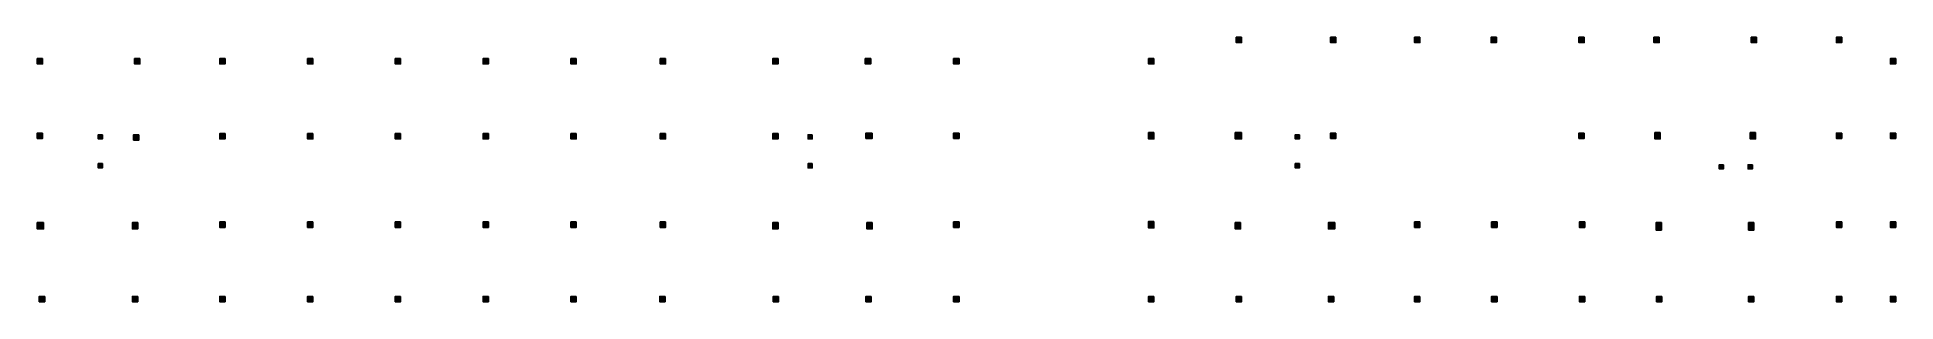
# Model space of a CAD drawing. Header units: millimetres. Extents: x 7700 to 181300, y -300 to 24400.
import ezdxf

# ---------------------------------------------------------------- set-up
doc = ezdxf.new("R2010")
doc.units = ezdxf.units.MM
doc.header["$LTSCALE"] = 1000
doc.layers.add('S-COLU-HATCH', color=30, linetype='Continuous')
doc.layers.add('S-COLU-LINE1', color=6, linetype='Continuous')

msp = doc.modelspace()

# ---------------------------------------------------------------- hatches: boundary and pattern name
at = {"layer": 'S-COLU-HATCH'}
h = msp.add_hatch(color=0, dxfattribs=at)
h.dxf.hatch_style = 1
h.paths.add_polyline_path([(120200, 24400), (119700, 24400), (119700, 23900), (120200, 23900)])
h = msp.add_hatch(color=0, dxfattribs=at)
h.dxf.hatch_style = 1
h.paths.add_polyline_path([(129000, 24400), (128500, 24400), (128500, 23900), (129000, 23900)])
h = msp.add_hatch(color=0, dxfattribs=at)
h.dxf.hatch_style = 1
h.paths.add_polyline_path([(136850, 24400), (136350, 24400), (136350, 23900), (136850, 23900)])
h = msp.add_hatch(color=0, dxfattribs=at)
h.dxf.hatch_style = 1
h.paths.add_polyline_path([(144000, 24400), (143500, 24400), (143500, 23900), (144000, 23900)])
h = msp.add_hatch(color=0, dxfattribs=at)
h.dxf.hatch_style = 1
h.paths.add_polyline_path([(152200, 24400), (151700, 24400), (151700, 23900), (152200, 23900)])
h = msp.add_hatch(color=0, dxfattribs=at)
h.dxf.hatch_style = 1
h.paths.add_polyline_path([(159200, 24400), (158700, 24400), (158700, 23900), (159200, 23900)])
h = msp.add_hatch(color=0, dxfattribs=at)
h.dxf.hatch_style = 1
h.paths.add_polyline_path([(168300, 24400), (167800, 24400), (167800, 23900), (168300, 23900)])
h = msp.add_hatch(color=0, dxfattribs=at)
h.dxf.hatch_style = 1
h.paths.add_polyline_path([(176250, 24400), (175750, 24400), (175750, 23900), (176250, 23900)])
h = msp.add_hatch(color=0, dxfattribs=at)
h.dxf.hatch_style = 1
h.paths.add_polyline_path([(8200, 22400), (7700, 22400), (7700, 21900), (8200, 21900)])
h = msp.add_hatch(color=0, dxfattribs=at)
h.dxf.hatch_style = 1
h.paths.add_polyline_path([(17300, 22400), (16800, 22400), (16800, 21900), (17300, 21900)])
h = msp.add_hatch(color=0, dxfattribs=at)
h.dxf.hatch_style = 1
h.paths.add_polyline_path([(25250, 22400), (24750, 22400), (24750, 21900), (25250, 21900)])
h = msp.add_hatch(color=0, dxfattribs=at)
h.dxf.hatch_style = 1
h.paths.add_polyline_path([(33450, 22400), (32950, 22400), (32950, 21900), (33450, 21900)])
h = msp.add_hatch(color=0, dxfattribs=at)
h.dxf.hatch_style = 1
h.paths.add_polyline_path([(41650, 22400), (41150, 22400), (41150, 21900), (41650, 21900)])
h = msp.add_hatch(color=0, dxfattribs=at)
h.dxf.hatch_style = 1
h.paths.add_polyline_path([(49850, 22400), (49350, 22400), (49350, 21900), (49850, 21900)])
h = msp.add_hatch(color=0, dxfattribs=at)
h.dxf.hatch_style = 1
h.paths.add_polyline_path([(58050, 22400), (57550, 22400), (57550, 21900), (58050, 21900)])
h = msp.add_hatch(color=0, dxfattribs=at)
h.dxf.hatch_style = 1
h.paths.add_polyline_path([(66400, 22400), (65900, 22400), (65900, 21900), (66400, 21900)])
h = msp.add_hatch(color=0, dxfattribs=at)
h.dxf.hatch_style = 1
h.paths.add_polyline_path([(76900, 22400), (76400, 22400), (76400, 21900), (76900, 21900)])
h = msp.add_hatch(color=0, dxfattribs=at)
h.dxf.hatch_style = 1
h.paths.add_polyline_path([(85550, 22400), (85050, 22400), (85050, 21900), (85550, 21900)])
h = msp.add_hatch(color=0, dxfattribs=at)
h.dxf.hatch_style = 1
h.paths.add_polyline_path([(93800, 22400), (93300, 22400), (93300, 21900), (93800, 21900)])
h = msp.add_hatch(color=0, dxfattribs=at)
h.dxf.hatch_style = 1
h.paths.add_polyline_path([(112000, 22400), (111500, 22400), (111500, 21900), (112000, 21900)])
h = msp.add_hatch(color=0, dxfattribs=at)
h.dxf.hatch_style = 1
h.paths.add_polyline_path([(181300, 22400), (180800, 22400), (180800, 21900), (181300, 21900)])
h = msp.add_hatch(color=0, dxfattribs=at)
h.dxf.hatch_style = 1
h.paths.add_polyline_path([(8200, 15450), (7700, 15450), (7700, 14950), (8200, 14950)])
h = msp.add_hatch(color=0, dxfattribs=at)
h.dxf.hatch_style = 1
h.paths.add_polyline_path([(13800, 15300), (13400, 15300), (13400, 14900), (13800, 14900)])
h = msp.add_hatch(color=0, dxfattribs=at)
h.dxf.hatch_style = 1
h.paths.add_polyline_path([(17200, 15300), (16700, 15300), (16700, 14800), (17200, 14800)])
h = msp.add_hatch(color=0, dxfattribs=at)
h.dxf.hatch_style = 1
h.paths.add_polyline_path([(25250, 15400), (24750, 15400), (24750, 14900), (25250, 14900)])
h = msp.add_hatch(color=0, dxfattribs=at)
h.dxf.hatch_style = 1
h.paths.add_polyline_path([(33450, 15400), (32950, 15400), (32950, 14900), (33450, 14900)])
h = msp.add_hatch(color=0, dxfattribs=at)
h.dxf.hatch_style = 1
h.paths.add_polyline_path([(41650, 15400), (41150, 15400), (41150, 14900), (41650, 14900)])
h = msp.add_hatch(color=0, dxfattribs=at)
h.dxf.hatch_style = 1
h.paths.add_polyline_path([(49850, 15400), (49350, 15400), (49350, 14900), (49850, 14900)])
h = msp.add_hatch(color=0, dxfattribs=at)
h.dxf.hatch_style = 1
h.paths.add_polyline_path([(58050, 15400), (57550, 15400), (57550, 14900), (58050, 14900)])
h = msp.add_hatch(color=0, dxfattribs=at)
h.dxf.hatch_style = 1
h.paths.add_polyline_path([(66400, 15400), (65900, 15400), (65900, 14900), (66400, 14900)])
h = msp.add_hatch(color=0, dxfattribs=at)
h.dxf.hatch_style = 1
h.paths.add_polyline_path([(76900, 15400), (76400, 15400), (76400, 14900), (76900, 14900)])
h = msp.add_hatch(color=0, dxfattribs=at)
h.dxf.hatch_style = 1
h.paths.add_polyline_path([(80100, 15300), (79700, 15300), (79700, 14900), (80100, 14900)])
h = msp.add_hatch(color=0, dxfattribs=at)
h.dxf.hatch_style = 1
h.paths.add_polyline_path([(85700, 15450), (85100, 15450), (85100, 14950), (85700, 14950)])
h = msp.add_hatch(color=0, dxfattribs=at)
h.dxf.hatch_style = 1
h.paths.add_polyline_path([(93800, 15450), (93300, 15450), (93300, 14950), (93800, 14950)])
h = msp.add_hatch(color=0, dxfattribs=at)
h.dxf.hatch_style = 1
h.paths.add_polyline_path([(112000, 15500), (111500, 15500), (111500, 14900), (112000, 14900)])
h = msp.add_hatch(color=0, dxfattribs=at)
h.dxf.hatch_style = 1
h.paths.add_polyline_path([(120200, 15500), (119600, 15500), (119600, 14900), (120200, 14900)])
h = msp.add_hatch(color=0, dxfattribs=at)
h.dxf.hatch_style = 1
h.paths.add_polyline_path([(125600, 15300), (125200, 15300), (125200, 14900), (125600, 14900)])
h = msp.add_hatch(color=0, dxfattribs=at)
h.dxf.hatch_style = 1
h.paths.add_polyline_path([(129000, 15450), (128500, 15450), (128500, 14950), (129000, 14950)])
h = msp.add_hatch(color=0, dxfattribs=at)
h.dxf.hatch_style = 1
h.paths.add_polyline_path([(152200, 15450), (151700, 15450), (151700, 14950), (152200, 14950)])
h = msp.add_hatch(color=0, dxfattribs=at)
h.dxf.hatch_style = 1
h.paths.add_polyline_path([(159300, 15500), (158800, 15500), (158800, 14900), (159300, 14900)])
h = msp.add_hatch(color=0, dxfattribs=at)
h.dxf.hatch_style = 1
h.paths.add_polyline_path([(168200, 15500), (167700, 15500), (167700, 14900), (168200, 14900)])
h = msp.add_hatch(color=0, dxfattribs=at)
h.dxf.hatch_style = 1
h.paths.add_polyline_path([(176250, 15450), (175750, 15450), (175750, 14950), (176250, 14950)])
h = msp.add_hatch(color=0, dxfattribs=at)
h.dxf.hatch_style = 1
h.paths.add_polyline_path([(181300, 15450), (180800, 15450), (180800, 14950), (181300, 14950)])
h = msp.add_hatch(color=0, dxfattribs=at)
h.dxf.hatch_style = 1
h.paths.add_polyline_path([(13800, 12600), (13400, 12600), (13400, 12200), (13800, 12200)])
h = msp.add_hatch(color=0, dxfattribs=at)
h.dxf.hatch_style = 1
h.paths.add_polyline_path([(80100, 12600), (79700, 12600), (79700, 12200), (80100, 12200)])
h = msp.add_hatch(color=0, dxfattribs=at)
h.dxf.hatch_style = 1
h.paths.add_polyline_path([(125600, 12600), (125200, 12600), (125200, 12200), (125600, 12200)])
h = msp.add_hatch(color=0, dxfattribs=at)
h.dxf.hatch_style = 1
h.paths.add_polyline_path([(165200, 12500), (164800, 12500), (164800, 12100), (165200, 12100)])
h = msp.add_hatch(color=0, dxfattribs=at)
h.dxf.hatch_style = 1
h.paths.add_polyline_path([(167900, 12500), (167500, 12500), (167500, 12100), (167900, 12100)])
h = msp.add_hatch(color=0, dxfattribs=at)
h.dxf.hatch_style = 1
h.paths.add_polyline_path([(8300, 7100), (7700, 7100), (7700, 6500), (8300, 6500)])
h = msp.add_hatch(color=0, dxfattribs=at)
h.dxf.hatch_style = 1
h.paths.add_polyline_path([(17100, 7100), (16600, 7100), (16600, 6500), (17100, 6500)])
h = msp.add_hatch(color=0, dxfattribs=at)
h.dxf.hatch_style = 1
h.paths.add_polyline_path([(25250, 7150), (24750, 7150), (24750, 6650), (25250, 6650)])
h = msp.add_hatch(color=0, dxfattribs=at)
h.dxf.hatch_style = 1
h.paths.add_polyline_path([(33450, 7150), (32950, 7150), (32950, 6650), (33450, 6650)])
h = msp.add_hatch(color=0, dxfattribs=at)
h.dxf.hatch_style = 1
h.paths.add_polyline_path([(41650, 7150), (41150, 7150), (41150, 6650), (41650, 6650)])
h = msp.add_hatch(color=0, dxfattribs=at)
h.dxf.hatch_style = 1
h.paths.add_polyline_path([(49850, 7150), (49350, 7150), (49350, 6650), (49850, 6650)])
h = msp.add_hatch(color=0, dxfattribs=at)
h.dxf.hatch_style = 1
h.paths.add_polyline_path([(58050, 7150), (57550, 7150), (57550, 6650), (58050, 6650)])
h = msp.add_hatch(color=0, dxfattribs=at)
h.dxf.hatch_style = 1
h.paths.add_polyline_path([(66400, 7150), (65900, 7150), (65900, 6650), (66400, 6650)])
h = msp.add_hatch(color=0, dxfattribs=at)
h.dxf.hatch_style = 1
h.paths.add_polyline_path([(76900, 7100), (76400, 7100), (76400, 6500), (76900, 6500)])
h = msp.add_hatch(color=0, dxfattribs=at)
h.dxf.hatch_style = 1
h.paths.add_polyline_path([(85700, 7100), (85200, 7100), (85200, 6500), (85700, 6500)])
h = msp.add_hatch(color=0, dxfattribs=at)
h.dxf.hatch_style = 1
h.paths.add_polyline_path([(93800, 7150), (93300, 7150), (93300, 6650), (93800, 6650)])
h = msp.add_hatch(color=0, dxfattribs=at)
h.dxf.hatch_style = 1
h.paths.add_polyline_path([(112000, 7200), (111500, 7200), (111500, 6600), (112000, 6600)])
h = msp.add_hatch(color=0, dxfattribs=at)
h.dxf.hatch_style = 1
h.paths.add_polyline_path([(120100, 7100), (119600, 7100), (119600, 6500), (120100, 6500)])
h = msp.add_hatch(color=0, dxfattribs=at)
h.dxf.hatch_style = 1
h.paths.add_polyline_path([(128900, 7100), (128300, 7100), (128300, 6500), (128900, 6500)])
h = msp.add_hatch(color=0, dxfattribs=at)
h.dxf.hatch_style = 1
h.paths.add_polyline_path([(136850, 7150), (136350, 7150), (136350, 6650), (136850, 6650)])
h = msp.add_hatch(color=0, dxfattribs=at)
h.dxf.hatch_style = 1
h.paths.add_polyline_path([(144050, 7150), (143550, 7150), (143550, 6650), (144050, 6650)])
h = msp.add_hatch(color=0, dxfattribs=at)
h.dxf.hatch_style = 1
h.paths.add_polyline_path([(152250, 7150), (151750, 7150), (151750, 6650), (152250, 6650)])
h = msp.add_hatch(color=0, dxfattribs=at)
h.dxf.hatch_style = 1
h.paths.add_polyline_path([(159400, 7100), (158900, 7100), (158900, 6400), (159400, 6400)])
h = msp.add_hatch(color=0, dxfattribs=at)
h.dxf.hatch_style = 1
h.paths.add_polyline_path([(168050, 7100), (167550, 7100), (167550, 6400), (168050, 6400)])
h = msp.add_hatch(color=0, dxfattribs=at)
h.dxf.hatch_style = 1
h.paths.add_polyline_path([(176250, 7150), (175750, 7150), (175750, 6650), (176250, 6650)])
h = msp.add_hatch(color=0, dxfattribs=at)
h.dxf.hatch_style = 1
h.paths.add_polyline_path([(181300, 7150), (180800, 7150), (180800, 6650), (181300, 6650)])
h = msp.add_hatch(color=0, dxfattribs=at)
h.dxf.hatch_style = 1
h.paths.add_polyline_path([(8400, 200), (7900, 200), (7900, -300), (8400, -300)])
h = msp.add_hatch(color=0, dxfattribs=at)
h.dxf.hatch_style = 1
h.paths.add_polyline_path([(17100, 200), (16600, 200), (16600, -300), (17100, -300)])
h = msp.add_hatch(color=0, dxfattribs=at)
h.dxf.hatch_style = 1
h.paths.add_polyline_path([(25250, 200), (24750, 200), (24750, -300), (25250, -300)])
h = msp.add_hatch(color=0, dxfattribs=at)
h.dxf.hatch_style = 1
h.paths.add_polyline_path([(33450, 200), (32950, 200), (32950, -300), (33450, -300)])
h = msp.add_hatch(color=0, dxfattribs=at)
h.dxf.hatch_style = 1
h.paths.add_polyline_path([(41650, 200), (41150, 200), (41150, -300), (41650, -300)])
h = msp.add_hatch(color=0, dxfattribs=at)
h.dxf.hatch_style = 1
h.paths.add_polyline_path([(49850, 200), (49350, 200), (49350, -300), (49850, -300)])
h = msp.add_hatch(color=0, dxfattribs=at)
h.dxf.hatch_style = 1
h.paths.add_polyline_path([(58050, 200), (57550, 200), (57550, -300), (58050, -300)])
h = msp.add_hatch(color=0, dxfattribs=at)
h.dxf.hatch_style = 1
h.paths.add_polyline_path([(66350, 200), (65850, 200), (65850, -300), (66350, -300)])
h = msp.add_hatch(color=0, dxfattribs=at)
h.dxf.hatch_style = 1
h.paths.add_polyline_path([(76950, 200), (76450, 200), (76450, -300), (76950, -300)])
h = msp.add_hatch(color=0, dxfattribs=at)
h.dxf.hatch_style = 1
h.paths.add_polyline_path([(85600, 200), (85100, 200), (85100, -300), (85600, -300)])
h = msp.add_hatch(color=0, dxfattribs=at)
h.dxf.hatch_style = 1
h.paths.add_polyline_path([(93800, 200), (93300, 200), (93300, -300), (93800, -300)])
h = msp.add_hatch(color=0, dxfattribs=at)
h.dxf.hatch_style = 1
h.paths.add_polyline_path([(112000, 200), (111500, 200), (111500, -300), (112000, -300)])
h = msp.add_hatch(color=0, dxfattribs=at)
h.dxf.hatch_style = 1
h.paths.add_polyline_path([(120200, 200), (119700, 200), (119700, -300), (120200, -300)])
h = msp.add_hatch(color=0, dxfattribs=at)
h.dxf.hatch_style = 1
h.paths.add_polyline_path([(128800, 200), (128300, 200), (128300, -300), (128800, -300)])
h = msp.add_hatch(color=0, dxfattribs=at)
h.dxf.hatch_style = 1
h.paths.add_polyline_path([(136850, 200), (136350, 200), (136350, -300), (136850, -300)])
h = msp.add_hatch(color=0, dxfattribs=at)
h.dxf.hatch_style = 1
h.paths.add_polyline_path([(144050, 200), (143550, 200), (143550, -300), (144050, -300)])
h = msp.add_hatch(color=0, dxfattribs=at)
h.dxf.hatch_style = 1
h.paths.add_polyline_path([(152250, 200), (151750, 200), (151750, -300), (152250, -300)])
h = msp.add_hatch(color=0, dxfattribs=at)
h.dxf.hatch_style = 1
h.paths.add_polyline_path([(159450, 200), (158950, 200), (158950, -300), (159450, -300)])
h = msp.add_hatch(color=0, dxfattribs=at)
h.dxf.hatch_style = 1
h.paths.add_polyline_path([(168050, 200), (167550, 200), (167550, -300), (168050, -300)])
h = msp.add_hatch(color=0, dxfattribs=at)
h.dxf.hatch_style = 1
h.paths.add_polyline_path([(176250, 200), (175750, 200), (175750, -300), (176250, -300)])
h = msp.add_hatch(color=0, dxfattribs=at)
h.dxf.hatch_style = 1
h.paths.add_polyline_path([(181300, 200), (180800, 200), (180800, -300), (181300, -300)])

# ---------------------------------------------------------------- linework, layer by layer
at = {"layer": 'S-COLU-LINE1', "linetype": 'ByBlock'}
for points in [[(120200, 24400), (119700, 24400), (119700, 23900), (120200, 23900)], [(129000, 24400), (128500, 24400), (128500, 23900), (129000, 23900)], [(136850, 24400), (136350, 24400), (136350, 23900), (136850, 23900)], [(144000, 24400), (143500, 24400), (143500, 23900), (144000, 23900)], [(152200, 24400), (151700, 24400), (151700, 23900), (152200, 23900)], [(159200, 24400), (158700, 24400), (158700, 23900), (159200, 23900)], [(168300, 24400), (167800, 24400), (167800, 23900), (168300, 23900)], [(176250, 24400), (175750, 24400), (175750, 23900), (176250, 23900)], [(8200, 22400), (7700, 22400), (7700, 21900), (8200, 21900)], [(17300, 22400), (16800, 22400), (16800, 21900), (17300, 21900)], [(25250, 22400), (24750, 22400), (24750, 21900), (25250, 21900)], [(33450, 22400), (32950, 22400), (32950, 21900), (33450, 21900)], [(41650, 22400), (41150, 22400), (41150, 21900), (41650, 21900)], [(49850, 22400), (49350, 22400), (49350, 21900), (49850, 21900)], [(58050, 22400), (57550, 22400), (57550, 21900), (58050, 21900)], [(66400, 22400), (65900, 22400), (65900, 21900), (66400, 21900)], [(76900, 22400), (76400, 22400), (76400, 21900), (76900, 21900)], [(85550, 22400), (85050, 22400), (85050, 21900), (85550, 21900)], [(93800, 22400), (93300, 22400), (93300, 21900), (93800, 21900)], [(112000, 22400), (111500, 22400), (111500, 21900), (112000, 21900)], [(181300, 22400), (180800, 22400), (180800, 21900), (181300, 21900)], [(8200, 15450), (7700, 15450), (7700, 14950), (8200, 14950)], [(13800, 15300), (13400, 15300), (13400, 14900), (13800, 14900)], [(17200, 15300), (16700, 15300), (16700, 14800), (17200, 14800)], [(25250, 15400), (24750, 15400), (24750, 14900), (25250, 14900)], [(33450, 15400), (32950, 15400), (32950, 14900), (33450, 14900)], [(41650, 15400), (41150, 15400), (41150, 14900), (41650, 14900)], [(49850, 15400), (49350, 15400), (49350, 14900), (49850, 14900)], [(58050, 15400), (57550, 15400), (57550, 14900), (58050, 14900)], [(66400, 15400), (65900, 15400), (65900, 14900), (66400, 14900)], [(76900, 15400), (76400, 15400), (76400, 14900), (76900, 14900)], [(80100, 15300), (79700, 15300), (79700, 14900), (80100, 14900)], [(85700, 15450), (85100, 15450), (85100, 14950), (85700, 14950)], [(93800, 15450), (93300, 15450), (93300, 14950), (93800, 14950)], [(112000, 15500), (111500, 15500), (111500, 14900), (112000, 14900)], [(120200, 15500), (119600, 15500), (119600, 14900), (120200, 14900)], [(125600, 15300), (125200, 15300), (125200, 14900), (125600, 14900)], [(129000, 15450), (128500, 15450), (128500, 14950), (129000, 14950)], [(152200, 15450), (151700, 15450), (151700, 14950), (152200, 14950)], [(159300, 15500), (158800, 15500), (158800, 14900), (159300, 14900)], [(168200, 15500), (167700, 15500), (167700, 14900), (168200, 14900)], [(176250, 15450), (175750, 15450), (175750, 14950), (176250, 14950)], [(181300, 15450), (180800, 15450), (180800, 14950), (181300, 14950)], [(13800, 12600), (13400, 12600), (13400, 12200), (13800, 12200)], [(80100, 12600), (79700, 12600), (79700, 12200), (80100, 12200)], [(125600, 12600), (125200, 12600), (125200, 12200), (125600, 12200)], [(165200, 12500), (164800, 12500), (164800, 12100), (165200, 12100)], [(167900, 12500), (167500, 12500), (167500, 12100), (167900, 12100)], [(8300, 7100), (7700, 7100), (7700, 6500), (8300, 6500)], [(17100, 7100), (16600, 7100), (16600, 6500), (17100, 6500)], [(25250, 7150), (24750, 7150), (24750, 6650), (25250, 6650)], [(33450, 7150), (32950, 7150), (32950, 6650), (33450, 6650)], [(41650, 7150), (41150, 7150), (41150, 6650), (41650, 6650)], [(49850, 7150), (49350, 7150), (49350, 6650), (49850, 6650)], [(58050, 7150), (57550, 7150), (57550, 6650), (58050, 6650)], [(66400, 7150), (65900, 7150), (65900, 6650), (66400, 6650)], [(76900, 7100), (76400, 7100), (76400, 6500), (76900, 6500)], [(85700, 7100), (85200, 7100), (85200, 6500), (85700, 6500)], [(93800, 7150), (93300, 7150), (93300, 6650), (93800, 6650)], [(112000, 7200), (111500, 7200), (111500, 6600), (112000, 6600)], [(120100, 7100), (119600, 7100), (119600, 6500), (120100, 6500)], [(128900, 7100), (128300, 7100), (128300, 6500), (128900, 6500)], [(136850, 7150), (136350, 7150), (136350, 6650), (136850, 6650)], [(144050, 7150), (143550, 7150), (143550, 6650), (144050, 6650)], [(152250, 7150), (151750, 7150), (151750, 6650), (152250, 6650)], [(159400, 7100), (158900, 7100), (158900, 6400), (159400, 6400)], [(168050, 7100), (167550, 7100), (167550, 6400), (168050, 6400)], [(176250, 7150), (175750, 7150), (175750, 6650), (176250, 6650)], [(181300, 7150), (180800, 7150), (180800, 6650), (181300, 6650)], [(8400, 200), (7900, 200), (7900, -300), (8400, -300)], [(17100, 200), (16600, 200), (16600, -300), (17100, -300)], [(25250, 200), (24750, 200), (24750, -300), (25250, -300)], [(33450, 200), (32950, 200), (32950, -300), (33450, -300)], [(41650, 200), (41150, 200), (41150, -300), (41650, -300)], [(49850, 200), (49350, 200), (49350, -300), (49850, -300)], [(58050, 200), (57550, 200), (57550, -300), (58050, -300)], [(66350, 200), (65850, 200), (65850, -300), (66350, -300)], [(76950, 200), (76450, 200), (76450, -300), (76950, -300)], [(85600, 200), (85100, 200), (85100, -300), (85600, -300)], [(93800, 200), (93300, 200), (93300, -300), (93800, -300)], [(112000, 200), (111500, 200), (111500, -300), (112000, -300)], [(120200, 200), (119700, 200), (119700, -300), (120200, -300)], [(128800, 200), (128300, 200), (128300, -300), (128800, -300)], [(136850, 200), (136350, 200), (136350, -300), (136850, -300)], [(144050, 200), (143550, 200), (143550, -300), (144050, -300)], [(152250, 200), (151750, 200), (151750, -300), (152250, -300)], [(159450, 200), (158950, 200), (158950, -300), (159450, -300)], [(168050, 200), (167550, 200), (167550, -300), (168050, -300)], [(176250, 200), (175750, 200), (175750, -300), (176250, -300)], [(181300, 200), (180800, 200), (180800, -300), (181300, -300)]]:
    msp.add_lwpolyline(points, close=True, dxfattribs=at)

doc.saveas('drawing.dxf')
